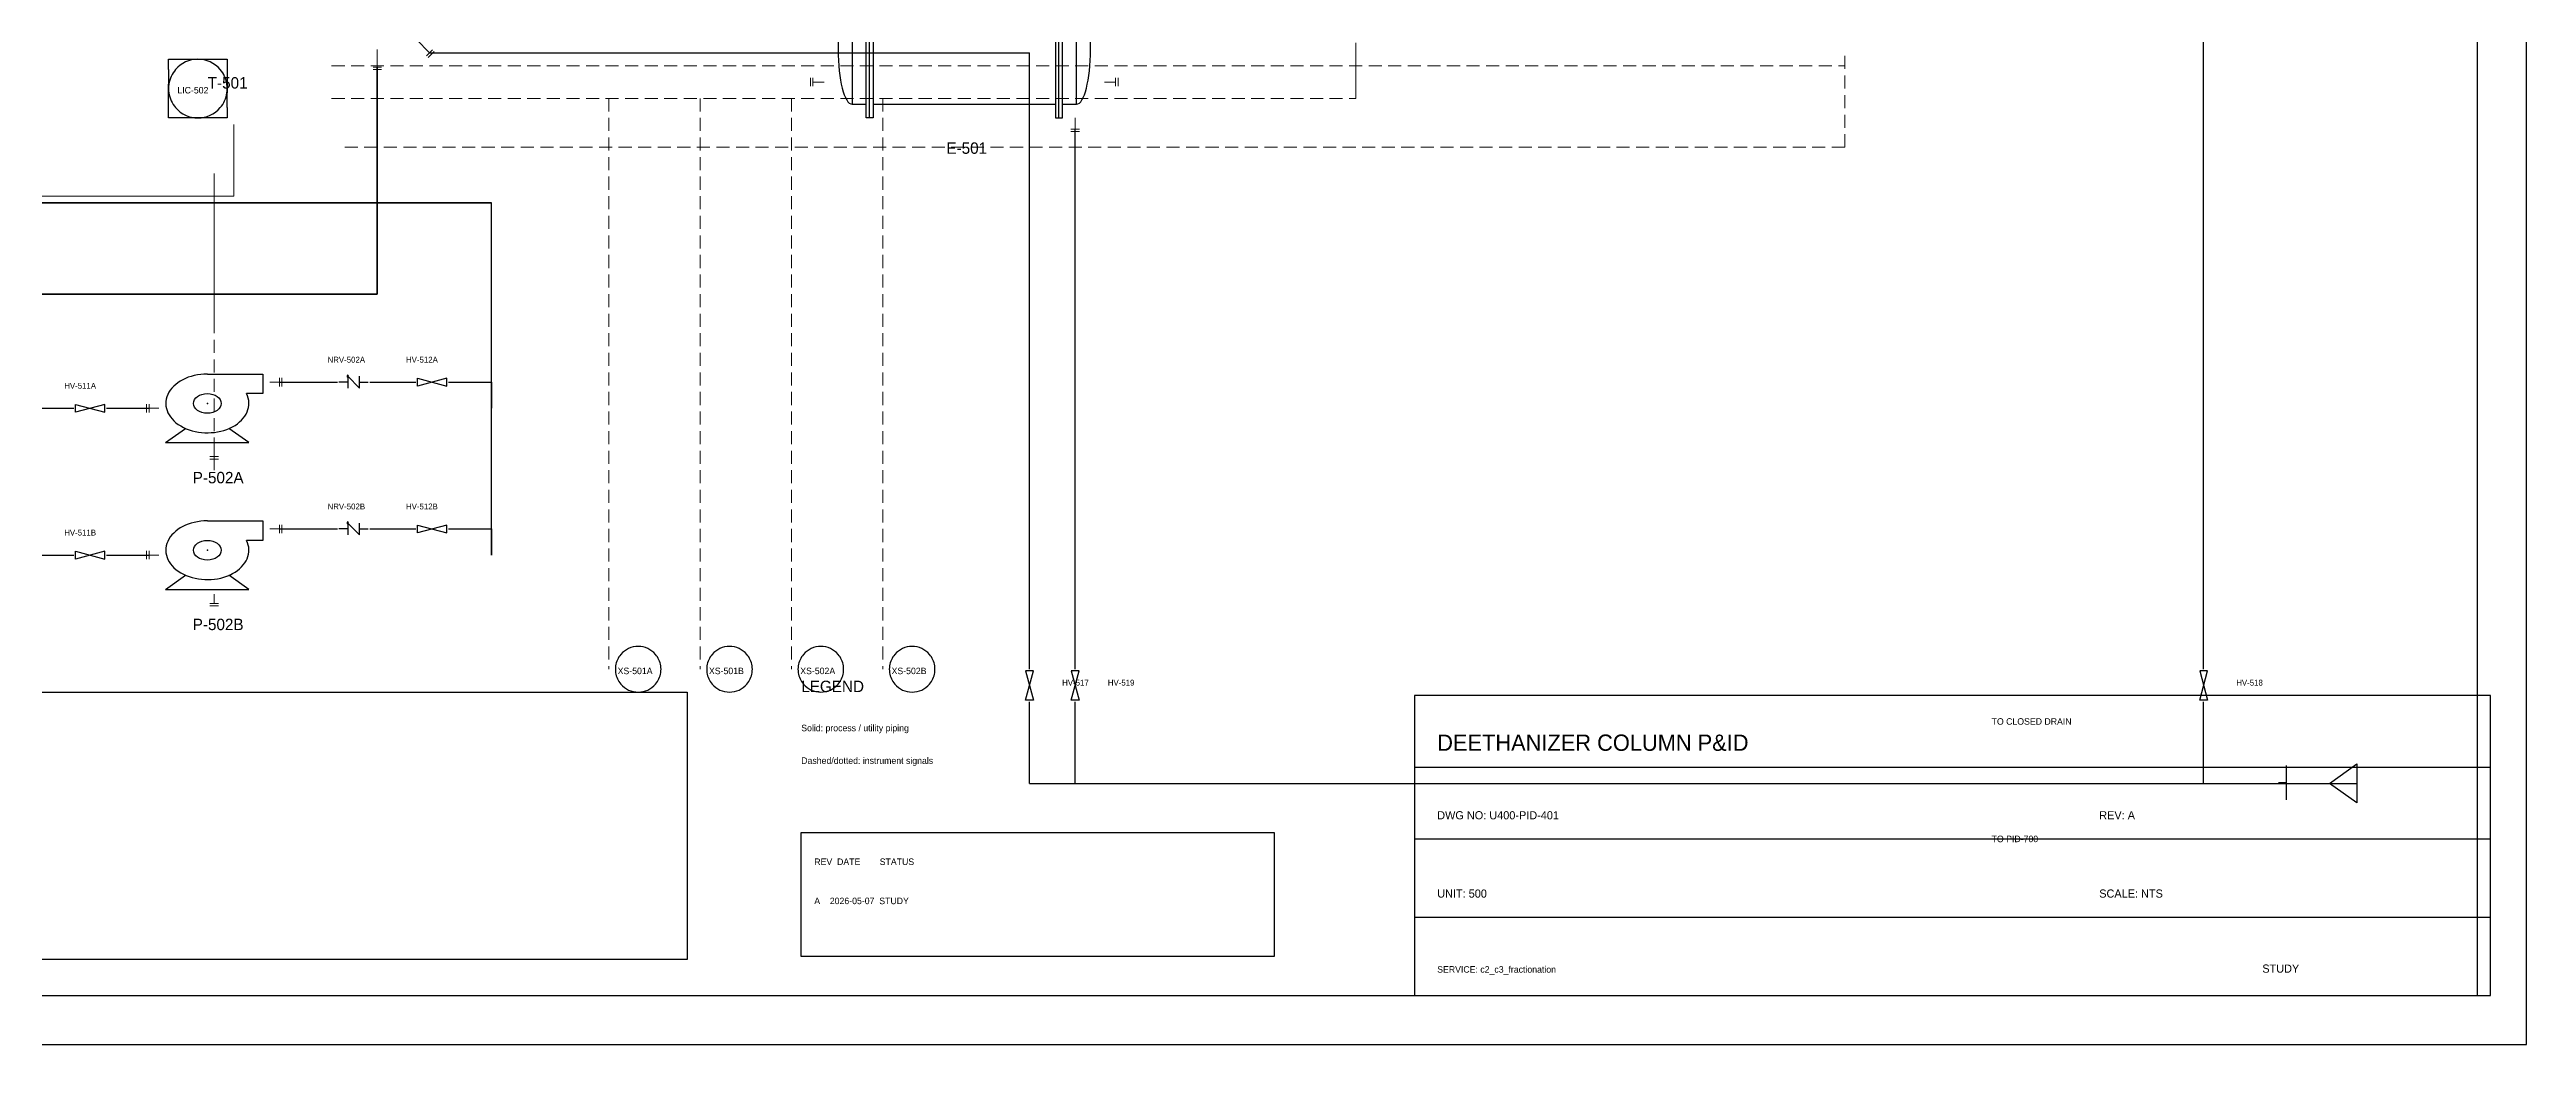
# Model space of a CAD drawing. Header units: metres. Extents: x 10 to 1179, y 10 to 831.
# Drawn here: x 420 to 1179, y 10 to 315 of the extents above; entities that cross this region are included whole.
import ezdxf

# ---------------------------------------------------------------- set-up
doc = ezdxf.new("R2010")
doc.units = ezdxf.units.M
for name, color, linetype in [('BORDER', 7, 'Continuous'), ('DRAIN', 8, 'Continuous'), ('NOZZLES', 7, 'Continuous'), ('PROCESS', 7, 'Continuous'), ('SIGNAL_ELECTRIC', 8, 'Continuous'), ('SIGNAL_PNEUMATIC', 8, 'Continuous'), ('SYMBOLS', 7, 'Continuous'), ('TABLE', 8, 'Continuous'), ('TEXT', 7, 'Continuous')]:
    doc.layers.add(name, color=color, linetype=linetype)

# ---------------------------------------------------------------- blocks, each defined once
blk = doc.blocks.new('YAML_PID_OFFPAGE_CONNECTOR')
at = {"layer": 'DEFAULT_1_2_778'}
for p, q in [((2.65, 0.67), (2.65, -0.73)), ((2.68, -0.03), (3.32, -0.03))]:
    blk.add_line(p, q, dxfattribs=at)
at = {"layer": 'DEFAULT_255_2_778'}
for p, q in [((-3.32, 0), (-3.32, 0.79)), ((-3.32, 0.79), (-1, 0)), ((2.5, 0), (-3.32, 0)), ((-1, 0), (-3.32, -0.79)), ((-3.32, -0.79), (-3.32, 0))]:
    blk.add_line(p, q, dxfattribs=at)
blk = doc.blocks.new('YAML_PID_REBOILER')
for p, q in [((-1.6875, -0.625), (-1.6875, 0.625)), ((1.6875, -0.625), (1.6875, 0.625))]:
    blk.add_line(p, q)
at = {"linetype": 'CONTINUOUS'}
for points in [[(-1.75, 0.5), (-2, 0.5), (-2, -0.5)], [(1.625, 0.5), (-1.625, 0.5)], [(1.75, -0.5), (2, -0.5), (2, 0.5), (1.75, 0.5)], [(-2, -0.5), (-1.75, -0.5)], [(-1.625, -0.5), (1.625, -0.5)]]:
    blk.add_lwpolyline(points, dxfattribs=at)
for points in [[(-1.75, 0.625), (-1.625, 0.625), (-1.625, -0.625), (-1.75, -0.625)], [(1.75, 0.625), (1.625, 0.625), (1.625, -0.625), (1.75, -0.625)]]:
    blk.add_lwpolyline(points, close=True)
for centre, major_axis in [((-2, 0), (0, -0.5)), ((2, 0), (0, 0.5))]:
    blk.add_ellipse(centre, major_axis=major_axis, ratio=0.5, start_param=3.1415927, end_param=6.2831853)
blk = doc.blocks.new('YAML_PID_CENTRIFUGAL_PUMP')
for points in [[(-0.062, 0.437), (0.437, 0.437), (0.437, 0.187), (0.291, 0.187)], [(-0.438, -0.438), (-0.258, -0.258)], [(-0.438, -0.438), (0.312, -0.438)], [(0.312, -0.438), (0.133, -0.258)]]:
    blk.add_lwpolyline(points)
blk.add_circle((-0.062, 0.062), 0.125)
blk.add_arc((-0.062, 0.062), 0.375, 90, 19.4712)
blk.add_point((-0.062, 0.062))
blk = doc.blocks.new('YAML_PID_MANUAL_BLOCK_VALVE')
blk.add_lwpolyline([(-0.5, -0.3), (-0.5, 0.3), (0.5, -0.3), (0.5, 0.3), (-0.5, -0.3)])
blk = doc.blocks.new('YAML_PID_CHECK_VALVE')
at = {"layer": 'DEFAULT_255_2_778'}
for p, q in [((-2.91, 1.19), (-2.91, 1.19)), ((2.65, -1.46), (-2.65, 1.19)), ((-2.65, 1.19), (2.65, -1.46)), ((-2.65, 1.19), (-2.65, -1.46)), ((2.65, -1.46), (2.65, 1.19)), ((-2.65, -0.13), (-6.61, -0.13)), ((2.65, -0.13), (6.61, -0.13))]:
    blk.add_line(p, q, dxfattribs=at)
for start, end in [(89.871, 180.129), (179.871, 270.129), (359.871, 90.129), (269.871, 0.129)]:
    blk.add_arc((-2.65, 1.19), 0.264, start, end, dxfattribs=at)
blk = doc.blocks.new('YAML_PID_DCS_CONTROLLER')
for p, q in [((-0.5, 0.325), (-0.5, 0.075)), ((0.5, 0.325), (0.5, 0.075)), ((-0.5, -0.325), (-0.5, -0.075)), ((0.5, -0.325), (0.5, -0.075))]:
    blk.add_line(p, q)
for points in [[(-0.5, 0.325), (-0.5, 0.5), (0.5, 0.5), (0.5, 0.325)], [(-0.5, -0.075), (-0.5, 0.075)], [(0.5, 0.075), (0.5, -0.075)], [(0.5, -0.325), (0.5, -0.5), (-0.5, -0.5), (-0.5, -0.325)]]:
    blk.add_lwpolyline(points)
for start, end in [(40.5416, 139.4584), (171.3731, 188.6269), (139.4584, 171.3731), (8.6269, 40.5416), (351.3731, 8.6269), (188.6269, 220.5416), (220.5416, 319.4584), (319.4584, 351.3731)]:
    blk.add_arc((0, 0), 0.5, start, end)
blk = doc.blocks.new('YAML_PID_FIELD_INSTRUMENT')
for start, end in [(171.3731, 188.6269), (139.4584, 171.3731), (40.5416, 139.4584), (8.6269, 40.5416), (351.3731, 8.6269), (188.6269, 220.5416), (220.5416, 319.4584), (319.4584, 351.3731)]:
    blk.add_arc((0, 0), 0.5, start, end)

msp = doc.modelspace()

# ---------------------------------------------------------------- linework, layer by layer
at = {"layer": 'BORDER'}
for p, q in [((838, 95), (1168, 95)), ((838, 73), (1168, 73)), ((838, 49), (1168, 49))]:
    msp.add_line(p, q, dxfattribs=at)
for points in [[(10, 10), (1179, 10), (1179, 831), (10, 831), (10, 10)], [(25, 25), (1164, 25), (1164, 816), (25, 816), (25, 25)], [(838, 25), (1168, 25), (1168, 117), (838, 117), (838, 25)]]:
    msp.add_lwpolyline(points, dxfattribs=at)
at = {"layer": 'DRAIN', "lineweight": 25}
for points in [[(1080, 125), (1080, 587)], [(536, 314), (720, 314)], [(720, 125), (720, 314)], [(734, 125), (734, 290.6)], [(720, 90), (720, 115)], [(734, 90), (734, 115)], [(1080, 90), (1080, 115)], [(720, 90), (1115, 90)], [(734, 90), (1115, 90)], [(1080, 90), (1115, 90)]]:
    msp.add_lwpolyline(points, dxfattribs=at)
at = {"layer": 'NOZZLES', "lineweight": 13}
for p, q in [((520, 315), (520, 309.6)), ((532, 318), (536, 314)), ((535.08, 313.08), (536.92, 314.92)), ((535.61, 312.55), (537.45, 314.39)), ((518.7, 309.6), (521.3, 309.6)), ((518.7, 308.85), (521.3, 308.85)), ((652.85, 306.3), (652.85, 303.7)), ((653.6, 306.3), (653.6, 303.7)), ((657, 305), (653.6, 305)), ((743, 305), (746.4, 305)), ((746.4, 303.7), (746.4, 306.3)), ((747.15, 303.7), (747.15, 306.3)), ((732.7, 290.6), (735.3, 290.6)), ((732.7, 289.85), (735.3, 289.85)), ((734, 294), (734, 290.6)), ((487, 213), (490, 213)), ((490, 211.7), (490, 214.3)), ((490.75, 211.7), (490.75, 214.3)), ((449.25, 206.3), (449.25, 203.7)), ((450, 206.3), (450, 203.7)), ((453, 205), (450, 205)), ((468.7, 190.2), (471.3, 190.2)), ((470, 193), (470, 190.2)), ((468.7, 189.45), (471.3, 189.45)), ((487, 168), (490, 168)), ((490, 166.7), (490, 169.3)), ((490.75, 166.7), (490.75, 169.3)), ((449.25, 161.3), (449.25, 158.7)), ((450, 161.3), (450, 158.7)), ((453, 160), (450, 160)), ((468.7, 145.2), (471.3, 145.2)), ((468.7, 144.45), (471.3, 144.45)), ((470, 148), (470, 145.2))]:
    msp.add_line(p, q, dxfattribs=at)
at = {"layer": 'PROCESS', "lineweight": 35}
for points in [[(520, 309.6), (520, 240)], [(555, 268), (390, 268)], [(520, 240), (390, 240)]]:
    msp.add_lwpolyline(points, dxfattribs=at)
at = {"layer": 'PROCESS', "lineweight": 25}
for points in [[(555, 205), (555, 268)], [(555, 160), (555, 268)], [(490, 213), (507.75, 213)], [(517.75, 213), (531.8, 213)], [(541.8, 213), (555, 213)], [(555, 213), (555, 205)], [(390, 205), (427, 205)], [(437, 205), (450, 205)], [(490, 168), (507.75, 168)], [(517.75, 168), (531.8, 168)], [(541.8, 168), (555, 168)], [(555, 168), (555, 160)], [(390, 160), (427, 160)], [(437, 160), (450, 160)]]:
    msp.add_lwpolyline(points, dxfattribs=at)
at = {"layer": 'SIGNAL_ELECTRIC', "lineweight": 18}
for p, q in [((820, 317), (820, 313)), ((820, 314), (820, 310)), ((970, 309), (970, 313)), ((506, 310), (510, 310)), ((512, 310), (516, 310)), ((518, 310), (522, 310)), ((524, 310), (528, 310)), ((530, 310), (534, 310)), ((536, 310), (540, 310)), ((542, 310), (546, 310)), ((548, 310), (552, 310)), ((554, 310), (558, 310)), ((560, 310), (564, 310)), ((566, 310), (570, 310)), ((572, 310), (576, 310)), ((578, 310), (582, 310)), ((584, 310), (588, 310)), ((590, 310), (594, 310)), ((596, 310), (600, 310)), ((602, 310), (606, 310)), ((608, 310), (612, 310)), ((614, 310), (618, 310)), ((620, 310), (624, 310)), ((626, 310), (630, 310)), ((632, 310), (636, 310)), ((638, 310), (642, 310)), ((644, 310), (648, 310)), ((650, 310), (654, 310)), ((656, 310), (660, 310)), ((662, 310), (666, 310)), ((668, 310), (672, 310)), ((674, 310), (678, 310)), ((680, 310), (684, 310)), ((686, 310), (690, 310)), ((692, 310), (696, 310)), ((698, 310), (702, 310)), ((704, 310), (708, 310)), ((710, 310), (714, 310)), ((716, 310), (720, 310)), ((722, 310), (726, 310)), ((728, 310), (732, 310)), ((734, 310), (738, 310)), ((740, 310), (744, 310)), ((746, 310), (750, 310)), ((752, 310), (756, 310)), ((758, 310), (762, 310)), ((764, 310), (768, 310)), ((770, 310), (774, 310)), ((776, 310), (780, 310)), ((782, 310), (786, 310)), ((788, 310), (792, 310)), ((794, 310), (798, 310)), ((800, 310), (804, 310)), ((806, 310), (810, 310)), ((812, 310), (816, 310)), ((818, 310), (822, 310)), ((820, 311), (820, 307)), ((820, 308), (820, 304)), ((820, 305), (820, 301)), ((824, 310), (828, 310)), ((830, 310), (834, 310)), ((836, 310), (840, 310)), ((842, 310), (846, 310)), ((848, 310), (852, 310)), ((854, 310), (858, 310)), ((860, 310), (864, 310)), ((866, 310), (870, 310)), ((872, 310), (876, 310)), ((878, 310), (882, 310)), ((884, 310), (888, 310)), ((890, 310), (894, 310)), ((896, 310), (900, 310)), ((902, 310), (906, 310)), ((908, 310), (912, 310)), ((914, 310), (918, 310)), ((920, 310), (924, 310)), ((926, 310), (930, 310)), ((932, 310), (936, 310)), ((938, 310), (942, 310)), ((944, 310), (948, 310)), ((950, 310), (954, 310)), ((956, 310), (960, 310)), ((962, 310), (966, 310)), ((968, 310), (970, 310)), ((970, 303), (970, 307)), ((506, 300), (510, 300)), ((512, 300), (516, 300)), ((518, 300), (522, 300)), ((524, 300), (528, 300)), ((530, 300), (534, 300)), ((536, 300), (540, 300)), ((542, 300), (546, 300)), ((548, 300), (552, 300)), ((554, 300), (558, 300)), ((560, 300), (564, 300)), ((566, 300), (570, 300)), ((572, 300), (576, 300)), ((578, 300), (582, 300)), ((584, 300), (588, 300)), ((590, 300), (594, 300)), ((591, 300), (591, 296)), ((596, 300), (600, 300)), ((602, 300), (606, 300)), ((608, 300), (612, 300)), ((614, 300), (618, 300)), ((619, 300), (619, 296)), ((620, 300), (624, 300)), ((626, 300), (630, 300)), ((632, 300), (636, 300)), ((638, 300), (642, 300)), ((644, 300), (648, 300)), ((647, 300), (647, 296)), ((650, 300), (654, 300)), ((656, 300), (660, 300)), ((662, 300), (666, 300)), ((668, 300), (672, 300)), ((674, 300), (678, 300)), ((675, 300), (675, 296)), ((680, 300), (684, 300)), ((686, 300), (690, 300)), ((692, 300), (696, 300)), ((698, 300), (702, 300)), ((704, 300), (708, 300)), ((710, 300), (714, 300)), ((716, 300), (720, 300)), ((722, 300), (726, 300)), ((728, 300), (732, 300)), ((734, 300), (738, 300)), ((740, 300), (744, 300)), ((746, 300), (750, 300)), ((752, 300), (756, 300)), ((758, 300), (762, 300)), ((764, 300), (768, 300)), ((770, 300), (774, 300)), ((776, 300), (780, 300)), ((782, 300), (786, 300)), ((788, 300), (792, 300)), ((794, 300), (798, 300)), ((800, 300), (804, 300)), ((806, 300), (810, 300)), ((812, 300), (816, 300)), ((818, 300), (820, 300)), ((820, 302), (820, 300)), ((970, 297), (970, 301)), ((591, 294), (591, 290)), ((619, 294), (619, 290)), ((647, 294), (647, 290)), ((675, 294), (675, 290)), ((970, 291), (970, 295)), ((970, 285), (970, 289)), ((514, 285), (510, 285)), ((520, 285), (516, 285)), ((526, 285), (522, 285)), ((532, 285), (528, 285)), ((538, 285), (534, 285)), ((544, 285), (540, 285)), ((550, 285), (546, 285)), ((556, 285), (552, 285)), ((562, 285), (558, 285)), ((568, 285), (564, 285)), ((574, 285), (570, 285)), ((580, 285), (576, 285)), ((586, 285), (582, 285)), ((592, 285), (588, 285)), ((591, 288), (591, 284)), ((591, 282), (591, 278)), ((598, 285), (594, 285)), ((604, 285), (600, 285)), ((610, 285), (606, 285)), ((616, 285), (612, 285)), ((622, 285), (618, 285)), ((619, 288), (619, 284)), ((619, 282), (619, 278)), ((628, 285), (624, 285)), ((634, 285), (630, 285)), ((640, 285), (636, 285)), ((646, 285), (642, 285)), ((647, 288), (647, 284)), ((647, 282), (647, 278)), ((652, 285), (648, 285)), ((658, 285), (654, 285)), ((664, 285), (660, 285)), ((670, 285), (666, 285)), ((676, 285), (672, 285)), ((675, 288), (675, 284)), ((675, 282), (675, 278)), ((682, 285), (678, 285)), ((688, 285), (684, 285)), ((694, 285), (690, 285)), ((700, 285), (696, 285)), ((706, 285), (702, 285)), ((712, 285), (708, 285)), ((718, 285), (714, 285)), ((724, 285), (720, 285)), ((730, 285), (726, 285)), ((736, 285), (732, 285)), ((742, 285), (738, 285)), ((748, 285), (744, 285)), ((754, 285), (750, 285)), ((760, 285), (756, 285)), ((766, 285), (762, 285)), ((772, 285), (768, 285)), ((778, 285), (774, 285)), ((784, 285), (780, 285)), ((790, 285), (786, 285)), ((796, 285), (792, 285)), ((802, 285), (798, 285)), ((808, 285), (804, 285)), ((814, 285), (810, 285)), ((820, 285), (816, 285)), ((826, 285), (822, 285)), ((832, 285), (828, 285)), ((838, 285), (834, 285)), ((844, 285), (840, 285)), ((850, 285), (846, 285)), ((856, 285), (852, 285)), ((862, 285), (858, 285)), ((868, 285), (864, 285)), ((874, 285), (870, 285)), ((880, 285), (876, 285)), ((886, 285), (882, 285)), ((892, 285), (888, 285)), ((898, 285), (894, 285)), ((904, 285), (900, 285)), ((910, 285), (906, 285)), ((916, 285), (912, 285)), ((922, 285), (918, 285)), ((928, 285), (924, 285)), ((934, 285), (930, 285)), ((940, 285), (936, 285)), ((946, 285), (942, 285)), ((952, 285), (948, 285)), ((958, 285), (954, 285)), ((964, 285), (960, 285)), ((970, 285), (966, 285)), ((470, 273), (470, 277)), ((470, 270), (470, 274)), ((591, 276), (591, 272)), ((619, 276), (619, 272)), ((647, 276), (647, 272)), ((675, 276), (675, 272)), ((470, 267), (470, 271)), ((470, 264), (470, 268)), ((591, 270), (591, 266)), ((619, 270), (619, 266)), ((647, 270), (647, 266)), ((675, 270), (675, 266)), ((470, 261), (470, 265)), ((470, 258), (470, 262)), ((470, 255), (470, 259)), ((591, 264), (591, 260)), ((619, 264), (619, 260)), ((647, 264), (647, 260)), ((675, 264), (675, 260)), ((470, 252), (470, 256)), ((470, 249), (470, 253)), ((591, 258), (591, 254)), ((591, 252), (591, 248)), ((619, 258), (619, 254)), ((619, 252), (619, 248)), ((647, 258), (647, 254)), ((647, 252), (647, 248)), ((675, 258), (675, 254)), ((675, 252), (675, 248)), ((470, 246), (470, 250)), ((470, 243), (470, 247)), ((470, 240), (470, 244)), ((591, 246), (591, 242)), ((619, 246), (619, 242)), ((647, 246), (647, 242)), ((675, 246), (675, 242)), ((470, 237), (470, 241)), ((470, 234), (470, 238)), ((591, 240), (591, 236)), ((619, 240), (619, 236)), ((647, 240), (647, 236)), ((675, 240), (675, 236)), ((470, 231), (470, 235)), ((470, 228), (470, 232)), ((591, 234), (591, 230)), ((591, 228), (591, 224)), ((619, 234), (619, 230)), ((619, 228), (619, 224)), ((647, 234), (647, 230)), ((647, 228), (647, 224)), ((675, 234), (675, 230)), ((675, 228), (675, 224)), ((470, 222), (470, 226)), ((591, 222), (591, 218)), ((619, 222), (619, 218)), ((647, 222), (647, 218)), ((675, 222), (675, 218)), ((470, 216), (470, 220)), ((470, 210), (470, 214)), ((591, 216), (591, 212)), ((619, 216), (619, 212)), ((647, 216), (647, 212)), ((675, 216), (675, 212)), ((470, 204), (470, 208)), ((591, 210), (591, 206)), ((619, 210), (619, 206)), ((647, 210), (647, 206)), ((675, 210), (675, 206)), ((470, 198), (470, 202)), ((591, 204), (591, 200)), ((591, 198), (591, 194)), ((619, 204), (619, 200)), ((619, 198), (619, 194)), ((647, 204), (647, 200)), ((647, 198), (647, 194)), ((675, 204), (675, 200)), ((675, 198), (675, 194)), ((470, 192), (470, 196)), ((470, 186), (470, 190)), ((591, 192), (591, 188)), ((619, 192), (619, 188)), ((647, 192), (647, 188)), ((675, 192), (675, 188)), ((591, 186), (591, 182)), ((619, 186), (619, 182)), ((647, 186), (647, 182)), ((675, 186), (675, 182)), ((591, 180), (591, 176)), ((619, 180), (619, 176)), ((647, 180), (647, 176)), ((675, 180), (675, 176)), ((591, 174), (591, 170)), ((591, 168), (591, 164)), ((619, 174), (619, 170)), ((619, 168), (619, 164)), ((647, 174), (647, 170)), ((647, 168), (647, 164)), ((675, 174), (675, 170)), ((675, 168), (675, 164)), ((591, 162), (591, 158)), ((619, 162), (619, 158)), ((647, 162), (647, 158)), ((675, 162), (675, 158)), ((591, 156), (591, 152)), ((619, 156), (619, 152)), ((647, 156), (647, 152)), ((675, 156), (675, 152)), ((591, 150), (591, 146)), ((619, 150), (619, 146)), ((647, 150), (647, 146)), ((675, 150), (675, 146)), ((591, 144), (591, 140)), ((591, 138), (591, 134)), ((619, 144), (619, 140)), ((619, 138), (619, 134)), ((647, 144), (647, 140)), ((647, 138), (647, 134)), ((675, 144), (675, 140)), ((675, 138), (675, 134)), ((591, 132), (591, 128)), ((619, 132), (619, 128)), ((647, 132), (647, 128)), ((675, 132), (675, 128)), ((591, 126), (591, 125)), ((619, 126), (619, 125)), ((647, 126), (647, 125)), ((675, 126), (675, 125))]:
    msp.add_line(p, q, dxfattribs=at)
at = {"layer": 'SIGNAL_PNEUMATIC', "lineweight": 13}
for p, q in [((476, 270), (476, 292)), ((214.4, 270), (476, 270))]:
    msp.add_line(p, q, dxfattribs=at)
at = {"layer": 'TABLE'}
for points in [[(55, 118), (615, 118), (615, 36), (55, 36), (55, 118)], [(650, 75), (795, 75), (795, 37), (650, 37), (650, 75)]]:
    msp.add_lwpolyline(points, dxfattribs=at)

# ---------------------------------------------------------------- block references
at = {"layer": 'SYMBOLS'}
for name, p, xscale, yscale in [('YAML_PID_REBOILER', (700, 315), 17.2, 33.6), ('YAML_PID_DCS_CONTROLLER', (465, 303), 18, 18), ('YAML_PID_CENTRIFUGAL_PUMP', (470, 205), 34, 24), ('YAML_PID_CHECK_VALVE', (512.75, 213.18), 0.6803132464548122, 1.3743969704442458), ('YAML_PID_MANUAL_BLOCK_VALVE', (536.8, 213), 9, 4), ('YAML_PID_MANUAL_BLOCK_VALVE', (432, 205), 9, 4), ('YAML_PID_CENTRIFUGAL_PUMP', (470, 160), 34, 24), ('YAML_PID_CHECK_VALVE', (512.75, 168.18), 0.6803132464548122, 1.3743969704442458), ('YAML_PID_MANUAL_BLOCK_VALVE', (536.8, 168), 9, 4), ('YAML_PID_MANUAL_BLOCK_VALVE', (432, 160), 9, 4), ('YAML_PID_FIELD_INSTRUMENT', (600, 125), 14, 14), ('YAML_PID_FIELD_INSTRUMENT', (628, 125), 14, 14), ('YAML_PID_FIELD_INSTRUMENT', (656, 125), 14, 14), ('YAML_PID_FIELD_INSTRUMENT', (684, 125), 14, 14)]:
    msp.add_blockref(name, p, dxfattribs=dict(at, xscale=xscale, yscale=yscale))
for name, p, xscale, yscale, rotation in [('YAML_PID_MANUAL_BLOCK_VALVE', (720, 120), 9, 4, 90), ('YAML_PID_MANUAL_BLOCK_VALVE', (734, 120), 9, 4, 90), ('YAML_PID_MANUAL_BLOCK_VALVE', (1080, 120), 9, 4, 90), ('YAML_PID_OFFPAGE_CONNECTOR', (1115, 90), 3.6103034812080543, 7.559055118110234, 180)]:
    msp.add_blockref(name, p, dxfattribs=dict(at, xscale=xscale, yscale=yscale, rotation=rotation))

# ---------------------------------------------------------------- texts
at = {"layer": 'TEXT'}
for s, height, p in [('T-501', 3.5, (468, 303)), ('LIC-502', 2, (458.7, 301.5)), ('E-501', 3.5, (694.5, 283)), ('NRV-502A', 1.8, (504.75, 219)), ('HV-512A', 1.8, (528.8, 219)), ('HV-511A', 1.8, (424, 211)), ('P-502A', 3.5, (463.4, 182)), ('NRV-502B', 1.8, (504.75, 174)), ('HV-512B', 1.8, (528.8, 174)), ('HV-511B', 1.8, (424, 166)), ('P-502B', 3.5, (463.4, 137)), ('XS-501A', 2, (593.7, 123.5)), ('XS-501B', 2, (621.7, 123.5)), ('XS-502A', 2, (649.7, 123.5)), ('LEGEND', 3.5, (650, 118)), ('XS-502B', 2, (677.7, 123.5)), ('HV-517', 1.8, (730, 120)), ('HV-519', 1.8, (744, 120)), ('HV-518', 1.8, (1090, 120)), ('Solid: process / utility piping', 2, (650, 106)), ('TO CLOSED DRAIN', 2, (1015, 108)), ('DEETHANIZER COLUMN P&ID', 5, (845, 100)), ('Dashed/dotted: instrument signals', 2, (650, 96)), ('DWG NO: U400-PID-401', 2.5, (845, 79)), ('REV: A', 2.5, (1048, 79)), ('TO PID-700', 2, (1015, 72)), ('REV  DATE        STATUS', 2, (654, 65)), ('A    2026-05-07  STUDY', 2, (654, 53)), ('UNIT: 500', 2.5, (845, 55)), ('SCALE: NTS', 2.5, (1048, 55)), ('SERVICE: c2_c3_fractionation', 2, (845, 32)), ('STUDY', 2.5, (1098, 32))]:
    msp.add_text(s, height=height, dxfattribs=at).set_placement(p)

doc.saveas('drawing.dxf')
